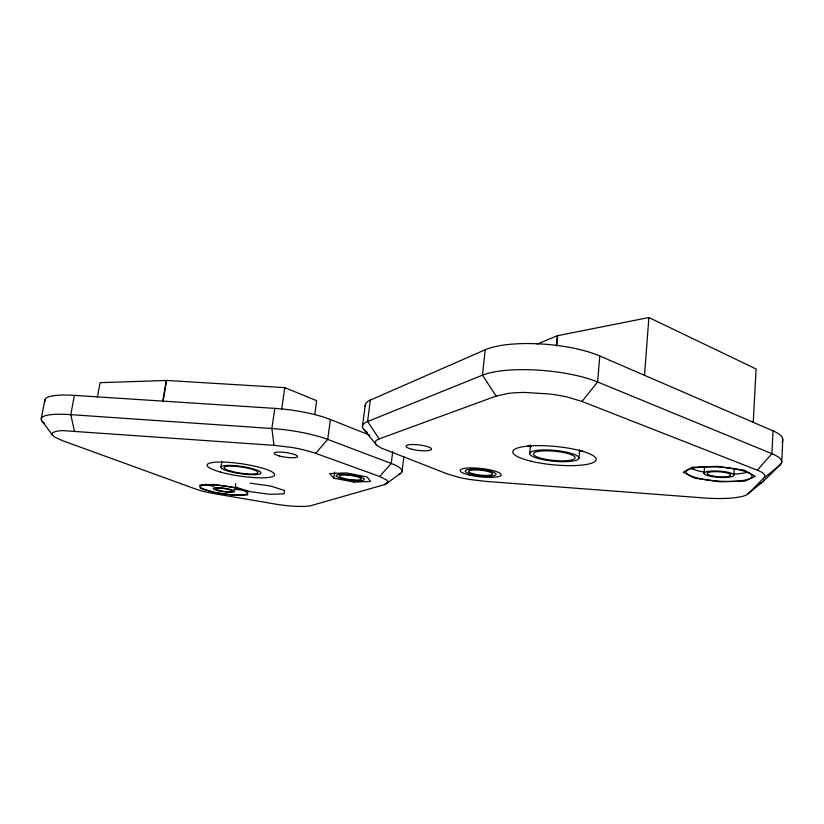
<?xml version="1.0" encoding="UTF-8"?>
<svg xmlns="http://www.w3.org/2000/svg" width="824" height="824" viewBox="0 0 824 824"><rect width="100%" height="100%" fill="white"/><g stroke="black" fill="none" stroke-linecap="round" stroke-linejoin="round"><path stroke-width="1.24" d="M780.41 463.315L780.338 464.705L763.549 481.216L746.637 494.843A44.424 8.91 4.1 0 1 707.033 498.18L486.222 481.422L469.752 479.475A42.56 8.673 6.2 0 1 459.586 477.529L447.35 473.944L381.285 448.102L376.681 445.156L363.703 429.366M781.719 462.14L782.8 439.789M365.3 406.376A58.226 14.276 6.7 0 1 370.337 400.103L485.202 349.778A69.989 20.209 5 0 1 599.8 355.989L773.056 430.89L771.903 453.715L757.308 470.164L582.032 401.453L567.468 397.096A54.188 13.905 5.3 0 0 549.484 393.975L524.476 392.44A54.199 13.905 5.3 0 0 508.068 393.429L496.11 396.097L379.174 438.893L376.207 440.469L375.178 442.354A45.155 9.837 6.7 0 0 376.681 445.156M763.621 479.898L763.549 481.216A59.009 12.432 4 0 1 758.677 483.925M753.229 422.321L756.113 369.008L648.89 317.539L557.281 335.739L537.186 344.082M733.844 475.088L734.194 468.908M704.087 473.481L704.479 467.342M644.523 375.322L648.89 317.539M599.8 355.989L597.606 381.955L582.032 401.453M578.891 458.298A24.73 5.459 5.4 0 0 543.14 449.925A24.73 5.459 5.4 0 0 540.874 459.195A24.73 5.459 5.4 0 0 578.891 458.298L579.633 449.75M556.777 345.709L557.714 335.646M556.344 345.802L557.281 335.739M529.678 453.519L530.501 445.022M485.202 349.778L482.473 375.188L496.11 396.097M402.061 471.452L403.863 456.496M392.698 451.665L391.246 463.459L379.648 476.468L313.738 452.623L301.996 449.441A41.458 8.23 8 0 0 291.006 447.339L274.011 445.341L63.046 430.633A40.747 7.447 9.5 0 0 55.342 431.549L52.654 432.765L52.139 434.403A40.767 7.457 9.5 0 0 55.249 437.389L62.593 440.696L196.998 489.538A34.083 5.624 8.3 0 0 212.891 493.422L277.801 504.504A33.475 5.5 7.8 0 0 310.298 505.823L385.498 484.337L400.577 473.357M370.337 400.103L367.597 421.517A58.463 13.38 6.7 0 0 367.401 432.456M354.052 482.071L370.635 481.504L367.092 476.931L346.358 472.904L329.662 473.573L333.802 478.178L354.052 482.071L354.361 479.65M362.478 426.389L365.197 405.346M333.802 478.178L334.616 472.08M45.155 401.752A52.705 10.856 9.8 0 1 74.387 395.366L274.825 408.385A53.539 11.979 8.1 0 1 330.414 419.519L327.715 439.408L315.685 453.303M314.747 414.307L316.643 400.67L284.795 387.641L166.602 380.451L100.034 382.676L97.345 397.518M281.654 409.26L284.795 387.641M274.825 408.385L271.879 428.511L274.011 445.341M220.956 467.301L221.883 461.296M162.699 401.546L166.252 380.461M163.049 401.546L166.602 380.451M74.387 395.366L70.802 414.647L74.356 430.931M41.272 418.551L44.867 399.784M387.527 483.152L387.991 482.205A39.068 7.365 7.4 0 0 386.765 480.062L379.648 476.468M748.13 493.782L764.662 477.137A47.359 10.043 3.8 0 0 759.615 471.163L757.308 470.164M763.982 478.044L780.338 464.705A62.861 14.008 3.7 0 0 771.903 453.715L597.606 381.955A70.328 18.973 5.2 0 0 482.473 375.188L367.597 421.517L379.174 438.893M384.468 484.667L388.372 481.638M250.053 483.152L270.602 486.026L284.61 490.507L283.94 493.906L269.51 494.307L249.713 491.557L235.633 487.19L235.551 483.678M330.414 419.519L369.77 435.154M42.045 421.085L52.674 435.34M398.486 474.397A50.614 10.032 7.4 0 0 391.246 463.459L327.715 439.408A53.745 11.227 8 0 0 271.879 428.511L70.802 414.647A52.901 10.166 9.7 0 0 44.486 423.237M241.339 489.631A23.731 4.007 8.3 0 1 234.191 489.466M213.787 486.469A23.731 4.007 8.3 0 1 205.743 484.131M773.056 430.89A62.593 14.935 3.4 0 1 781.966 441.88M582.63 450.769A41.746 9.672 5.3 0 1 579.633 451.047M531.089 446.67A41.746 9.672 5.3 0 1 528.009 445.815M746.863 472.43A32.96 7.138 3.7 0 1 733.484 474.088M704.932 472.234A32.96 7.138 3.7 0 1 691.202 468.588M734.071 468.31A14.904 3.234 3.7 0 1 733.741 468.609M247.715 491.619L247.612 494.915L233.892 495.296L214.539 492.618L200.397 488.364L199.779 484.965L213.55 484.471L233.625 487.262L247.715 491.619M692.325 467.27L683.158 472.224L694.776 478.178L719.98 481.803L744.855 481.113L755.258 476.365L744.226 470.185L717.786 466.353L692.325 467.27M342.063 478.713A14.255 2.688 7.4 0 0 364.352 479.537A14.255 2.688 7.4 0 0 344.391 474.336A14.255 2.688 7.4 0 0 342.063 478.713M343.907 478.476A11.093 2.091 7.4 0 0 361.221 479.104A11.093 2.091 7.4 0 0 345.678 475.057A11.093 2.091 7.4 0 0 343.907 478.476M279.583 456.053A11.773 2.338 8 0 0 297.505 456.578A11.773 2.338 8 0 0 280.459 452.088A11.773 2.338 8 0 0 279.583 456.053M220.348 472.039A34.186 6.221 8.3 0 0 274.464 475.448A34.186 6.221 8.3 0 0 227.888 462.316A34.186 6.221 8.3 0 0 220.348 472.039M228.969 471.338A20.198 3.677 8.3 0 0 260.806 473.264A20.198 3.677 8.3 0 0 233.068 465.529A20.198 3.677 8.3 0 0 228.969 471.338M230.854 471.163A17.088 3.111 8.3 0 0 257.757 472.78A17.088 3.111 8.3 0 0 234.253 466.24A17.088 3.111 8.3 0 0 230.854 471.163M209.986 491.145A23.752 3.914 8.2 0 0 247.252 493.627A23.752 3.914 8.2 0 0 214.384 484.955A23.752 3.914 8.2 0 0 209.986 491.145M217.711 490.548A10.743 1.772 8.2 0 0 234.49 491.629A10.743 1.772 8.2 0 0 219.514 487.715A10.743 1.772 8.2 0 0 217.711 490.548M219.03 490.435A8.487 1.401 8.2 0 0 232.265 491.289A8.487 1.401 8.2 0 0 220.43 488.199A8.487 1.401 8.2 0 0 219.03 490.435M701.852 478.981A33.001 6.973 3.8 0 0 752.054 476.437A33.001 6.973 3.8 0 0 703.5 466.971A33.001 6.973 3.8 0 0 701.852 478.981M471.699 474.336A15.522 3.162 6.2 0 0 495.997 474.562A15.522 3.162 6.2 0 0 474.191 469.124A15.522 3.162 6.2 0 0 471.699 474.336M473.707 473.985A12.072 2.451 6.2 0 0 492.577 474.15A12.072 2.451 6.2 0 0 475.592 469.927A12.072 2.451 6.2 0 0 473.707 473.985M411.918 449.276A12.813 2.791 6.8 0 0 431.467 449.234A12.813 2.791 6.8 0 0 412.876 444.527A12.813 2.791 6.8 0 0 411.918 449.276M531.243 461.265A41.859 9.239 5.4 0 0 596.03 459.957A41.859 9.239 5.4 0 0 536.033 445.66A41.859 9.239 5.4 0 0 531.243 461.265M468.568 474.82A20.693 4.213 6.2 0 0 501.116 475.201A20.693 4.213 6.2 0 0 472.255 467.908A20.693 4.213 6.2 0 0 468.568 474.82M542.965 458.721A20.919 4.614 5.4 0 0 575.09 457.928A20.919 4.614 5.4 0 0 544.788 450.862A20.919 4.614 5.4 0 0 542.965 458.721M710.69 476.354A14.925 3.152 3.8 0 0 733.824 475.397A14.925 3.152 3.8 0 0 712.369 470.988A14.925 3.152 3.8 0 0 710.69 476.354M712.441 475.922A11.783 2.493 3.8 0 0 730.682 475.16A11.783 2.493 3.8 0 0 713.708 471.688A11.783 2.493 3.8 0 0 712.441 475.922"/></g></svg>
